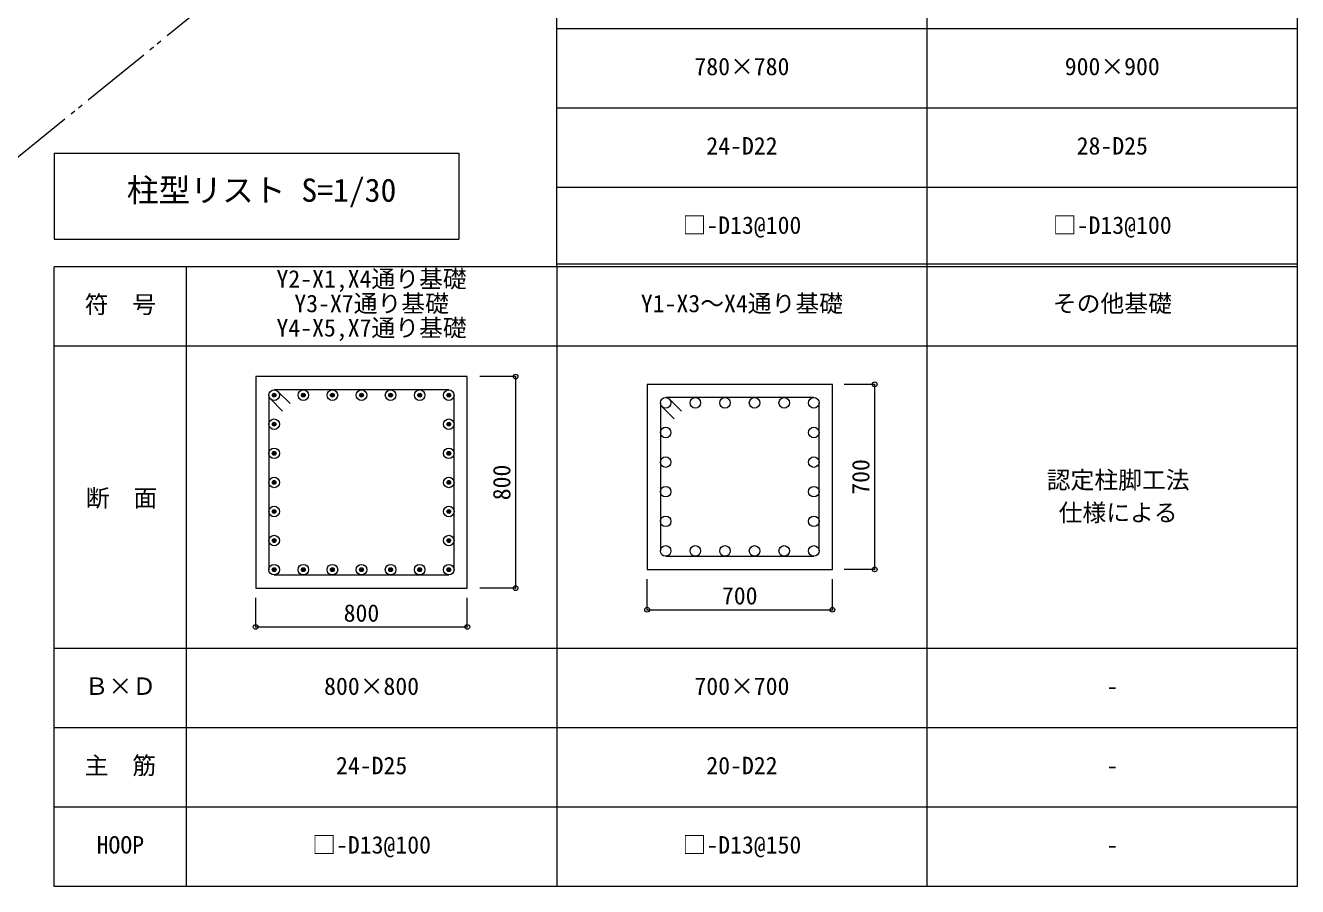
# Model space of a CAD drawing. Units: millimetres on the paper, enlarged 200 times, with parts at 1:30. Extents: x -919659 to 1109242, y -84607 to 904409.
# Drawn here: x -56008 to -23948, y -68308 to -46597 of the extents above; entities that cross this region are included whole.
import ezdxf
from ezdxf.enums import TextEntityAlignment as Align

# ---------------------------------------------------------------- set-up
doc = ezdxf.new("R2010")
doc.units = ezdxf.units.MM
doc.header["$LTSCALE"] = 200
doc.header["$PDMODE"] = 32
doc.header["$PDSIZE"] = 120
doc.linetypes.add('DOUBLE_CHAIN2', pattern=[12.8, 9, -1, 0.6, -0.6, 0.6, -1])
doc.layers.add('4-8_', color=3, linetype='DOUBLE_CHAIN2', lineweight=13)
doc.layers.add('8-0_', color=7, linetype='Continuous', lineweight=9)
doc.styles.add('ＭＳ ゴシック', font='')
doc.styles.get('ＭＳ ゴシック').set_extended_font_data('MS Gothic')

msp = doc.modelspace()

# ---------------------------------------------------------------- hatches: boundary and pattern name
at = {"layer": '8-0_'}
for points in [[(-49690.5, -55918.3, 1), (-49786.8, -55918.3, 1)], [(-48957.2, -55918.3, 1), (-49053.5, -55918.3, 1)], [(-48223.8, -55918.3, 1), (-48320.2, -55918.3, 1)], [(-47490.5, -55918.3, 1), (-47586.8, -55918.3, 1)], [(-46757.2, -55918.3, 1), (-46853.5, -55918.3, 1)], [(-46023.8, -55918.3, 1), (-46120.2, -55918.3, 1)], [(-45290.5, -55918.3, 1), (-45386.8, -55918.3, 1)], [(-49690.5, -56651.6, 1), (-49786.8, -56651.6, 1)], [(-45290.5, -56651.6, 1), (-45386.8, -56651.6, 1)], [(-49690.5, -57384.9, 1), (-49786.8, -57384.9, 1)], [(-45290.5, -57384.9, 1), (-45386.8, -57384.9, 1)], [(-49690.5, -58118.3, 1), (-49786.8, -58118.3, 1)], [(-45290.5, -58118.3, 1), (-45386.8, -58118.3, 1)], [(-49690.5, -58851.6, 1), (-49786.8, -58851.6, 1)], [(-45290.5, -58851.6, 1), (-45386.8, -58851.6, 1)], [(-49690.5, -59584.9, 1), (-49786.8, -59584.9, 1)], [(-45290.5, -59584.9, 1), (-45386.8, -59584.9, 1)], [(-49690.5, -60318.3, 1), (-49786.8, -60318.3, 1)], [(-48957.2, -60318.3, 1), (-49053.5, -60318.3, 1)], [(-48223.8, -60318.3, 1), (-48320.2, -60318.3, 1)], [(-47490.5, -60318.3, 1), (-47586.8, -60318.3, 1)], [(-46757.2, -60318.3, 1), (-46853.5, -60318.3, 1)], [(-46023.8, -60318.3, 1), (-46120.2, -60318.3, 1)], [(-45290.5, -60318.3, 1), (-45386.8, -60318.3, 1)]]:
    msp.add_hatch(color=256, dxfattribs=at).paths.add_polyline_path(points)

# ---------------------------------------------------------------- linework, layer by layer
at = {"layer": '4-8_'}
msp.add_line((-60379.2, -53320.1), (-42614.8, -38858.7), dxfattribs=at)
at = {"layer": '8-0_', "color": 3, "lineweight": 13}
for p, q in [((-42614.8, -52684.2), (-42614.8, -37060.9)), ((-33281.5, -52684.2), (-33281.5, -37060.9)), ((-23948.2, -52684.2), (-23948.2, -37060.9)), ((-23948.2, -46684.2), (-42614.8, -46684.2)), ((-23948.2, -48684.2), (-42614.8, -48684.2)), ((-55287.2, -49819.7), (-55287.2, -51986.4)), ((-55287.2, -49819.7), (-45084.2, -49819.7)), ((-23948.2, -50684.2), (-42614.8, -50684.2)), ((-55287.2, -51986.4), (-45084.2, -51986.4)), ((-55281.5, -68307.5), (-55281.5, -52684.2)), ((-23948.2, -52684.2), (-55281.5, -52684.2)), ((-51948.2, -68307.5), (-51948.2, -52684.2)), ((-23948.2, -52684.2), (-43152.7, -52684.2)), ((-23948.2, -52617.6), (-42614.8, -52617.6)), ((-42614.8, -52684.2), (-42614.8, -68307.5)), ((-33281.5, -68307.5), (-33281.5, -52684.2)), ((-23948.2, -68307.5), (-23948.2, -52684.2)), ((-23948.2, -54684.2), (-55281.5, -54684.2)), ((-35672.1, -55646), (-40338.8, -55646)), ((-40338.8, -55646), (-40338.8, -60312.6)), ((-35672.1, -60312.6), (-35672.1, -55646)), ((-40338.8, -60312.6), (-35672.1, -60312.6)), ((-23948.2, -62307.5), (-55281.5, -62307.5)), ((-23948.2, -64307.5), (-55281.5, -64307.5)), ((-23948.2, -66307.5), (-55281.5, -66307.5)), ((-23948.2, -68307.5), (-55281.5, -68307.5))]:
    msp.add_line(p, q, dxfattribs=at)
at = {"layer": '8-0_', "color": 4, "lineweight": 5}
for p, q in [((-43654.9, -55451.6), (-44554.8, -55451.6)), ((-43654.9, -55451.6), (-43654.9, -60784.9)), ((-34605.9, -55646), (-35377.2, -55646)), ((-34605.9, -55646), (-34605.9, -60312.6)), ((-40338.8, -61327.4), (-40338.8, -60556.1)), ((-35672.1, -61327.4), (-35672.1, -60556.1)), ((-34605.9, -60312.6), (-35377.2, -60312.6)), ((-43654.9, -60784.9), (-44554.8, -60784.9)), ((-50205.3, -61762.1), (-50205.3, -61025)), ((-44872, -61762.1), (-44872, -61025)), ((-40338.8, -61327.4), (-35672.1, -61327.4)), ((-50205.3, -61762.1), (-44872, -61762.1))]:
    msp.add_line(p, q, dxfattribs=at)
at = {"layer": '8-0_'}
for p, q in [((-49872, -55918.3), (-49872, -60318.3)), ((-49832.9, -56012.5), (-49527.1, -56318.4)), ((-45338.7, -55784.9), (-49738.7, -55784.9)), ((-49644.4, -55824), (-49338.5, -56129.8)), ((-45205.3, -60318.3), (-45205.3, -55918.3)), ((-36138.8, -55979.3), (-39872.1, -55979.3)), ((-39777.8, -56018.4), (-39472, -56324.2)), ((-40005.4, -56112.6), (-40005.4, -59846)), ((-39966.4, -56206.9), (-39660.5, -56512.8)), ((-36005.4, -59846), (-36005.4, -56112.6)), ((-39872.1, -59979.3), (-36138.8, -59979.3)), ((-49738.7, -60451.6), (-45338.7, -60451.6))]:
    msp.add_line(p, q, dxfattribs=at)
at = {"layer": '8-0_', "color": 3, "lineweight": 13}
msp.add_lwpolyline([(-45084.2, -49819.7), (-45084.2, -50929.9), (-45084.2, -51986.4)], dxfattribs=at)
msp.add_lwpolyline([(-50205.3, -60784.9), (-44872, -60784.9), (-44872, -55451.6), (-50205.3, -55451.6)], close=True, dxfattribs=at)
at = {"layer": '8-0_'}
for centre, radius in [((-49738.7, -55918.3), 133.3), ((-49738.7, -55918.3), 48.2), ((-49005.3, -55918.3), 133.3), ((-49005.3, -55918.3), 48.2), ((-48272, -55918.3), 133.3), ((-48272, -55918.3), 48.2), ((-47538.7, -55918.3), 133.3), ((-47538.7, -55918.3), 48.2), ((-46805.3, -55918.3), 133.3), ((-46805.3, -55918.3), 48.2), ((-46072, -55918.3), 133.3), ((-46072, -55918.3), 48.2), ((-45338.7, -55918.3), 133.3), ((-45338.7, -55918.3), 48.2), ((-39872.1, -56112.6), 133.3), ((-39125.4, -56112.6), 133.3), ((-38378.8, -56112.6), 133.3), ((-37632.1, -56112.6), 133.3), ((-36885.4, -56112.6), 133.3), ((-36138.8, -56112.6), 133.3), ((-49738.7, -56651.6), 133.3), ((-49738.7, -56651.6), 48.2), ((-45338.7, -56651.6), 133.3), ((-45338.7, -56651.6), 48.2), ((-39872.1, -56859.3), 133.3), ((-36138.8, -56859.3), 133.3), ((-49738.7, -57384.9), 133.3), ((-49738.7, -57384.9), 48.2), ((-45338.7, -57384.9), 133.3), ((-45338.7, -57384.9), 48.2), ((-39872.1, -57606), 133.3), ((-36138.8, -57606), 133.3), ((-49738.7, -58118.3), 133.3), ((-45338.7, -58118.3), 133.3), ((-49738.7, -58118.3), 48.2), ((-45338.7, -58118.3), 48.2), ((-39872.1, -58352.6), 133.3), ((-36138.8, -58352.6), 133.3), ((-49738.7, -58851.6), 133.3), ((-49738.7, -58851.6), 48.2), ((-45338.7, -58851.6), 133.3), ((-45338.7, -58851.6), 48.2), ((-39872.1, -59099.3), 133.3), ((-36138.8, -59099.3), 133.3), ((-49738.7, -59584.9), 133.3), ((-49738.7, -59584.9), 48.2), ((-45338.7, -59584.9), 133.3), ((-45338.7, -59584.9), 48.2), ((-39872.1, -59846), 133.3), ((-39125.4, -59846), 133.3), ((-38378.8, -59846), 133.3), ((-37632.1, -59846), 133.3), ((-36885.4, -59846), 133.3), ((-36138.8, -59846), 133.3), ((-49738.7, -60318.3), 133.3), ((-49738.7, -60318.3), 48.2), ((-49005.3, -60318.3), 133.3), ((-49005.3, -60318.3), 48.2), ((-48272, -60318.3), 133.3), ((-48272, -60318.3), 48.2), ((-47538.7, -60318.3), 133.3), ((-47538.7, -60318.3), 48.2), ((-46805.3, -60318.3), 133.3), ((-46805.3, -60318.3), 48.2), ((-46072, -60318.3), 133.3), ((-46072, -60318.3), 48.2), ((-45338.7, -60318.3), 133.3), ((-45338.7, -60318.3), 48.2)]:
    msp.add_circle(centre, radius, dxfattribs=at)
for p in [(-43654.9, -55451.6), (-34605.9, -55646), (-34605.9, -60312.6), (-43654.9, -60784.9), (-40338.8, -61327.4), (-35672.1, -61327.4), (-50205.3, -61762.1), (-44872, -61762.1)]:
    msp.add_point(p, dxfattribs=at)

# ---------------------------------------------------------------- texts
at = {"layer": '8-0_', "style": 'ＭＳ ゴシック'}
for s, height, p in [('780×780', 439.9, (-39148.2, -47984.2)), ('900×900', 439.9, (-29814.8, -47984.2)), ('24-D22', 439.9, (-38848.2, -49984.2)), ('28-D25', 439.9, (-29514.8, -49984.2)), ('柱型リスト S=1/30', 586.5, (-53452.9, -51219.7)), ('□-D13@100', 439.9, (-39448.2, -51984.2)), ('□-D13@100', 439.9, (-30114.8, -51984.2)), ('Y2-X1,X4通り基礎', 439.9, (-49681.5, -53338.5)), ('符\u3000号', 439.9, (-54514.8, -53984.2)), ('Y3-X7通り基礎', 439.9, (-49231.5, -53958.5)), ('Y1-X3～X4通り基礎', 439.9, (-40498.2, -53958.5)), ('その他基礎', 439.9, (-30114.8, -53958.5)), ('Y4-X5,X7通り基礎', 439.9, (-49681.5, -54572.6)), ('認定柱脚工法', 439.9, (-30270.2, -58408.8)), ('断\u3000面', 439.9, (-54485.2, -58863.5)), ('仕様による', 439.9, (-29970.2, -59231.6)), ('700', 439.9, (-38455.4, -61327.4)), ('800', 439.9, (-47988.7, -61762.1)), ('Ｂ×Ｄ', 439.9, (-54514.8, -63607.5)), ('800×800', 439.9, (-48481.5, -63607.5)), ('700×700', 439.9, (-39148.2, -63607.5)), ('-', 439.9, (-28764.8, -63607.5)), ('主\u3000筋', 439.9, (-54514.8, -65607.5)), ('24-D25', 439.9, (-48181.5, -65607.5)), ('20-D22', 439.9, (-38848.2, -65607.5)), ('-', 439.9, (-28764.8, -65607.5)), ('HOOP', 439.9, (-54214.8, -67607.5)), ('□-D13@100', 439.9, (-48781.5, -67607.5)), ('□-D13@150', 439.9, (-39448.2, -67607.5)), ('-', 439.9, (-28764.8, -67607.5))]:
    msp.add_text(s, height=height, dxfattribs=at).set_placement(p, align=Align.BOTTOM_LEFT)
for s, p in [('800', (-43654.9, -58568.3)), ('700', (-34605.9, -58429.3))]:
    msp.add_text(s, height=439.9, rotation=90, dxfattribs=at).set_placement(p, align=Align.BOTTOM_LEFT)

doc.saveas('drawing.dxf')
